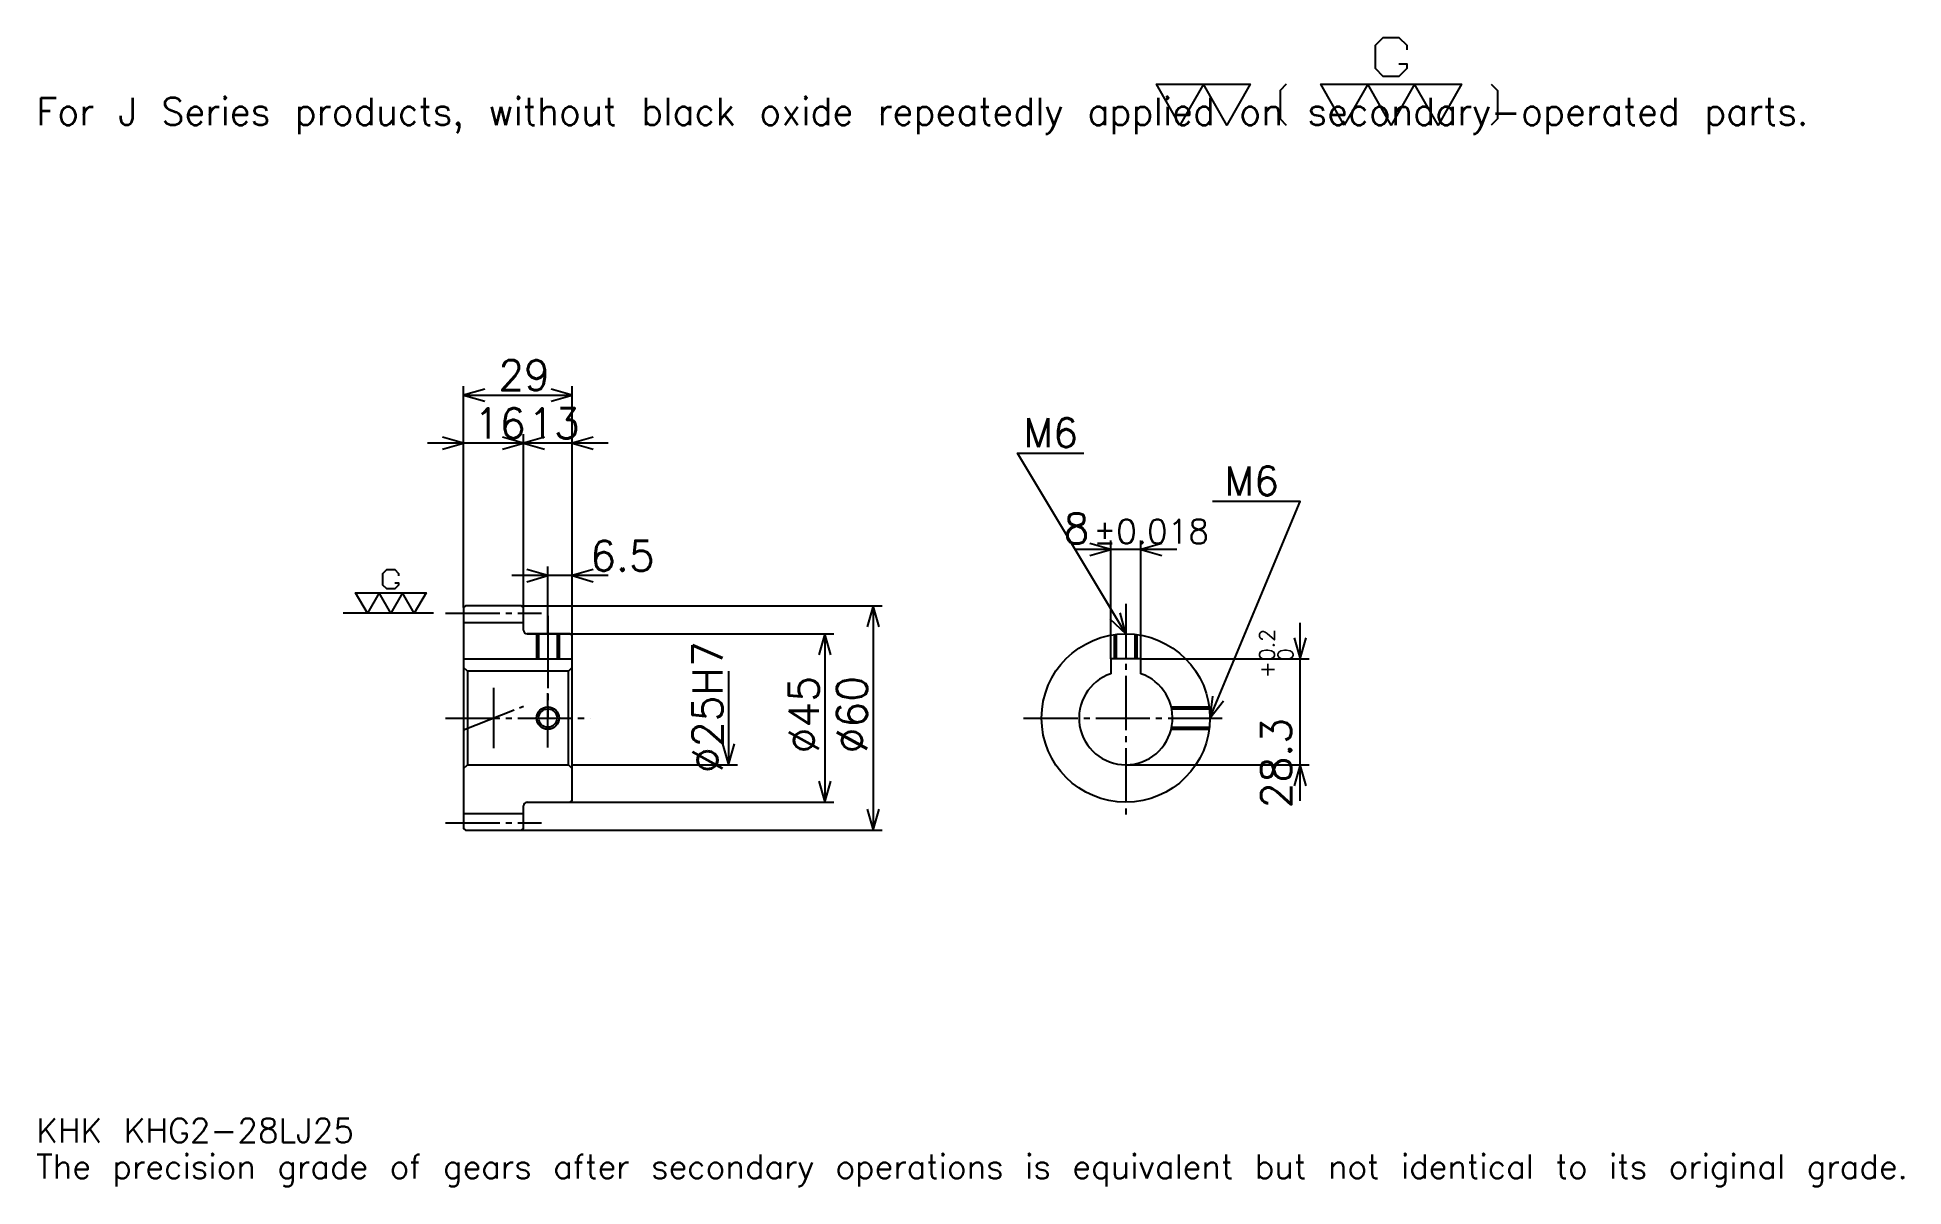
# Model space of a CAD drawing. Extents: x 16 to 515, y 6 to 313.
import ezdxf

# ---------------------------------------------------------------- set-up
doc = ezdxf.new("R2010")
doc.units = 0
doc.linetypes.add('DASHDOT', pattern=[19.304349, 14.478261, -1.608696, 1.608696, -1.608696])
doc.layers.get('0').update_dxf_attribs({"linetype": 'CONTINUOUS'})
doc.layers.add('DASHDOT', color=6, linetype='DASHDOT')
doc.styles.add('KANJI', font='TXT', dxfattribs={"bigfont": 'BIGFONT'})

msp = doc.modelspace()

# ---------------------------------------------------------------- linework, layer by layer
at = {"color": 5}
for p, q in [((130.304352, 161.108688), (130.304352, 219.82608)), ((159.304352, 161.108688), (159.304352, 219.82608)), ((130.304352, 217.41304), (159.304352, 217.41304)), ((155.956528, 204.543472), (120.652176, 204.543472)), ((168.956528, 204.543472), (136.652176, 204.543472)), ((146.304352, 161.108688), (146.304352, 206.956512)), ((320.934784, 176.130432), (293.630432, 176.130432)), ((303.282593, 146.908691), (303.282593, 178.543472)), ((311.282593, 146.908691), (311.282593, 178.543472)), ((152.804352, 161.108688), (152.804352, 171.565216)), ((168.956528, 169.152161), (143.152176, 169.152161)), ((130.304352, 160.608688), (130.304352, 161.108688)), ((145.804352, 161.108688), (159.304352, 161.108688)), ((146.304352, 160.608688), (146.304352, 161.108688)), ((152.804352, 153.608688), (152.804352, 161.108688)), ((152.804352, 153.608688), (152.804352, 161.108688)), ((159.304352, 161.108688), (242.152176, 161.108688)), ((159.304352, 153.108688), (159.304352, 161.108688)), ((239.739136, 161.108688), (239.739136, 101.108688)), ((353.913025, 108.956512), (353.913025, 156.560867)), ((147.304352, 153.608688), (159.304352, 153.608688)), ((159.304352, 153.608688), (229.282608, 153.608688)), ((226.869568, 153.608688), (226.869568, 108.608688)), ((311.282593, 146.908691), (356.32608, 146.908691)), ((201.130432, 143.608688), (201.130432, 118.608688)), ((159.304352, 118.608688), (203.543488, 118.608688)), ((307.282593, 118.608688), (356.32608, 118.608688)), ((147.304352, 108.608688), (159.304352, 108.608688)), ((159.304352, 108.608688), (229.282608, 108.608688)), ((145.804352, 101.108688), (159.304352, 101.108688)), ((159.304352, 101.108688), (242.152176, 101.108688))]:
    msp.add_line(p, q, dxfattribs=at)
at = {"color": 7}
for p, q in [((122.260872, 159.108688), (98.13044, 159.108688)), ((138.304352, 139.152161), (138.304352, 123.065208))]:
    msp.add_line(p, q, dxfattribs=at)
at = {"color": 4}
for p, q in [((130.304352, 156.608688), (146.304352, 156.608688)), ((130.304352, 146.908691), (159.304352, 146.908691)), ((131.304352, 143.608688), (131.304352, 118.608688)), ((158.304352, 143.608688), (159.304352, 144.608688)), ((158.304352, 118.608688), (159.304352, 117.608688)), ((130.304352, 105.608688), (146.304352, 105.608688))]:
    msp.add_line(p, q, dxfattribs=at)
at = {"color": 7}
for points in [[(380.295654, 305.87738), (382.386963, 305.87738), (382.386963, 304.62262), (380.295654, 302.531311), (376.113037, 302.531311), (374.021759, 304.62262), (374.021759, 310.896515), (376.113037, 312.987823), (380.295654, 312.987823), (382.386963, 310.896515), (382.386963, 309.641724)], [(321.739136, 289.565216), (315.46521, 300.440002), (340.560883, 300.440002), (334.286957, 289.565216), (328.013062, 300.440002), (321.739136, 289.565216)], [(350.180878, 300.440002), (348.507843, 298.766968), (348.507843, 291.238251), (350.180878, 289.565216)], [(365.656525, 289.565216), (359.382629, 300.440002), (397.026093, 300.440002), (390.752197, 289.565216), (384.478271, 300.440002), (378.204346, 289.565216), (371.93045, 300.440002), (365.656525, 289.565216)], [(404.973053, 300.440002), (406.646088, 298.766968), (406.646088, 291.238251), (404.973053, 289.565216)], [(111.884789, 167.264771), (112.930435, 167.264771), (112.930435, 166.63739), (111.884789, 165.591736), (109.793488, 165.591736), (108.747833, 166.63739), (108.747833, 169.774338), (109.793488, 170.819992), (111.884789, 170.819992), (112.930435, 169.774338), (112.930435, 169.146942)], [(104.565224, 159.108688), (101.428268, 164.546082), (120.250008, 164.546082), (117.113045, 159.108688), (113.976089, 164.546082), (110.839134, 159.108688), (107.702179, 164.546082), (104.565224, 159.108688)]]:
    msp.add_lwpolyline(points, dxfattribs=at)
at = {"color": 5}
for points in [[(135.934784, 219.021729), (130.304352, 217.41304), (135.934784, 215.804352)], [(153.67392, 215.804352), (159.304352, 217.41304), (153.67392, 219.021729)], [(124.67392, 202.934784), (130.304352, 204.543472), (124.67392, 206.152161)], [(140.67392, 202.934784), (146.304352, 204.543472), (140.67392, 206.152161)], [(151.934784, 206.152161), (146.304352, 204.543472), (151.934784, 202.934784)], [(164.934784, 206.152161), (159.304352, 204.543472), (164.934784, 202.934784)], [(307.282593, 153.608688), (278.326111, 201.869568), (296.021729, 201.869568)], [(329.782593, 131.108688), (353.913025, 189), (330.426086, 189)], [(297.652161, 174.521729), (303.282593, 176.130432), (297.652161, 177.73912)], [(316.913025, 177.73912), (311.282593, 176.130432), (316.913025, 174.521729)], [(147.17392, 167.543472), (152.804352, 169.152161), (147.17392, 170.760864)], [(164.934784, 170.760864), (159.304352, 169.152161), (164.934784, 167.543472)], [(241.347839, 155.478256), (239.739136, 161.108688), (238.130432, 155.478256)], [(303.006348, 157.609085), (307.282593, 153.608688), (305.765198, 159.26442)], [(228.478271, 147.978256), (226.869568, 153.608688), (225.260864, 147.978256)], [(352.304352, 152.539124), (353.913025, 146.908691), (355.521729, 152.539124)], [(330.463989, 136.924652), (329.782593, 131.108688), (333.433716, 135.686798)], [(199.521744, 124.23912), (201.130432, 118.608688), (202.739136, 124.23912)], [(355.521729, 112.978256), (353.913025, 118.608688), (352.304352, 112.978256)], [(225.260864, 114.23912), (226.869568, 108.608688), (228.478271, 114.23912)], [(238.130432, 106.73912), (239.739136, 101.108688), (241.347839, 106.73912)]]:
    msp.add_lwpolyline(points, dxfattribs=at)
at = {"color": 4}
for points in [[(146.304352, 154.608688), (146.304352, 160.608688), (145.804352, 161.108688), (130.804352, 161.108688), (130.304352, 160.608688), (130.304352, 117.608688)], [(147.304352, 108.608688), (158.804352, 108.608688), (159.304352, 109.108688), (159.304352, 153.108688), (158.804352, 153.608688), (147.304352, 153.608688)], [(149.804352, 153.608688), (149.804352, 146.908691)], [(150.34436, 153.608688), (150.34436, 146.908691)], [(155.264343, 153.608688), (155.264343, 146.908691)], [(155.804352, 153.608688), (155.804352, 146.908691)], [(304.282593, 146.908691), (304.282593, 153.407791)], [(304.822601, 146.908691), (304.822601, 153.473801)], [(309.742615, 146.908691), (309.742615, 153.473801)], [(310.282593, 146.908691), (310.282593, 153.407791)], [(311.282593, 142.951401), (311.282593, 146.908691), (303.282593, 146.908691), (303.282593, 142.951401)], [(130.304352, 117.608688), (131.304352, 118.608688), (158.304352, 118.608688), (158.304352, 143.608688), (131.304352, 143.608688), (130.304352, 144.608688)], [(319.417267, 134.108688), (329.581726, 134.108688)], [(319.538147, 133.568695), (329.647705, 133.568695)], [(319.417267, 128.108688), (329.581726, 128.108688)], [(319.538147, 128.648682), (329.647705, 128.648682)], [(130.304352, 117.608688), (130.304352, 101.608688), (130.804352, 101.108688), (145.804352, 101.108688), (146.304352, 101.608688), (146.304352, 107.608688)]]:
    msp.add_lwpolyline(points, dxfattribs=at)
for centre, radius in [((307.282593, 131.108688), 22.5), ((152.804352, 131.108688), 2.46)]:
    msp.add_circle(centre, radius, dxfattribs=at)
at = {"color": 7}
msp.add_circle((152.804352, 131.108688), 3, dxfattribs=at)
at = {"color": 4}
for centre, radius, start, end in [((147.304352, 154.608688), 1, 180, 270), ((307.282593, 131.108688), 12.5, 108.66292518, 71.33707482), ((147.304352, 107.608688), 1, 90, 180)]:
    msp.add_arc(centre, radius, start, end, dxfattribs=at)
at = {"layer": 'DASHDOT', "color": 7}
for p, q in [((307.282593, 161.652161), (307.282593, 103.7826)), ((125.478264, 159.108688), (151.130432, 159.108688)), ((152.804352, 153.608688), (152.804352, 131.108688)), ((125.478264, 131.108688), (164.130432, 131.108688)), ((130.304352, 127.957405), (146.304352, 134.259979)), ((279.956543, 131.108688), (334.608704, 131.108688)), ((125.478264, 103.108688), (151.130432, 103.108688))]:
    msp.add_line(p, q, dxfattribs=at)
for points in [[(152.804352, 158.434784), (152.804352, 142.082596)], [(152.804352, 123.2826), (152.804352, 138.934769)], [(144.978271, 131.108688), (160.630432, 131.108688)]]:
    msp.add_lwpolyline(points, dxfattribs=at)

# ---------------------------------------------------------------- texts
at = {"color": 7, "style": 'KANJI'}
for s, height, p in [('For J Series products, without black oxide repeatedly applied on secondary-operated parts.', 7.23913, (16.086956, 289.565216)), ('29', 8.043478, (139.576096, 218.699997)), ('16', 8.043478, (133.076096, 205.830429)), ('13', 8.043478, (147.576096, 205.830429)), ('M6', 7.721739, (279.934784, 203.478256)), ('M6', 7.721739, (333.643494, 190.608688)), ('8', 8.043478, (290.67926, 177.73912)), ('%%p0.018', 6.434783, (298.641327, 177.73912)), ('6.5', 8.043478, (164.130432, 170.439117)), ('KHK KHG2-28LJ25', 6.434783, (16.086956, 17.695652)), ('The precision grade of gears after secondary operations is equivalent but not identical to its original grade.', 6.434783, (16.086956, 8.043478))]:
    msp.add_text(s, height=height, dxfattribs=at).set_placement(p)
for s, height, p in [('%%c25H7', 8.043478, (199.521744, 116.429337)), ('0.2', 4.021739, (346.995667, 146.313553)), ('+', 4.021739, (346.995667, 141.809204)), ('0', 4.021739, (351.982605, 146.313553)), ('%%c45', 8.043478, (225.260864, 121.6576)), ('%%c60', 8.043478, (238.130432, 121.6576)), ('28.3', 8.043478, (351.5, 106.993851))]:
    msp.add_text(s, height=height, rotation=90, dxfattribs=at).set_placement(p)

doc.saveas('drawing.dxf')
